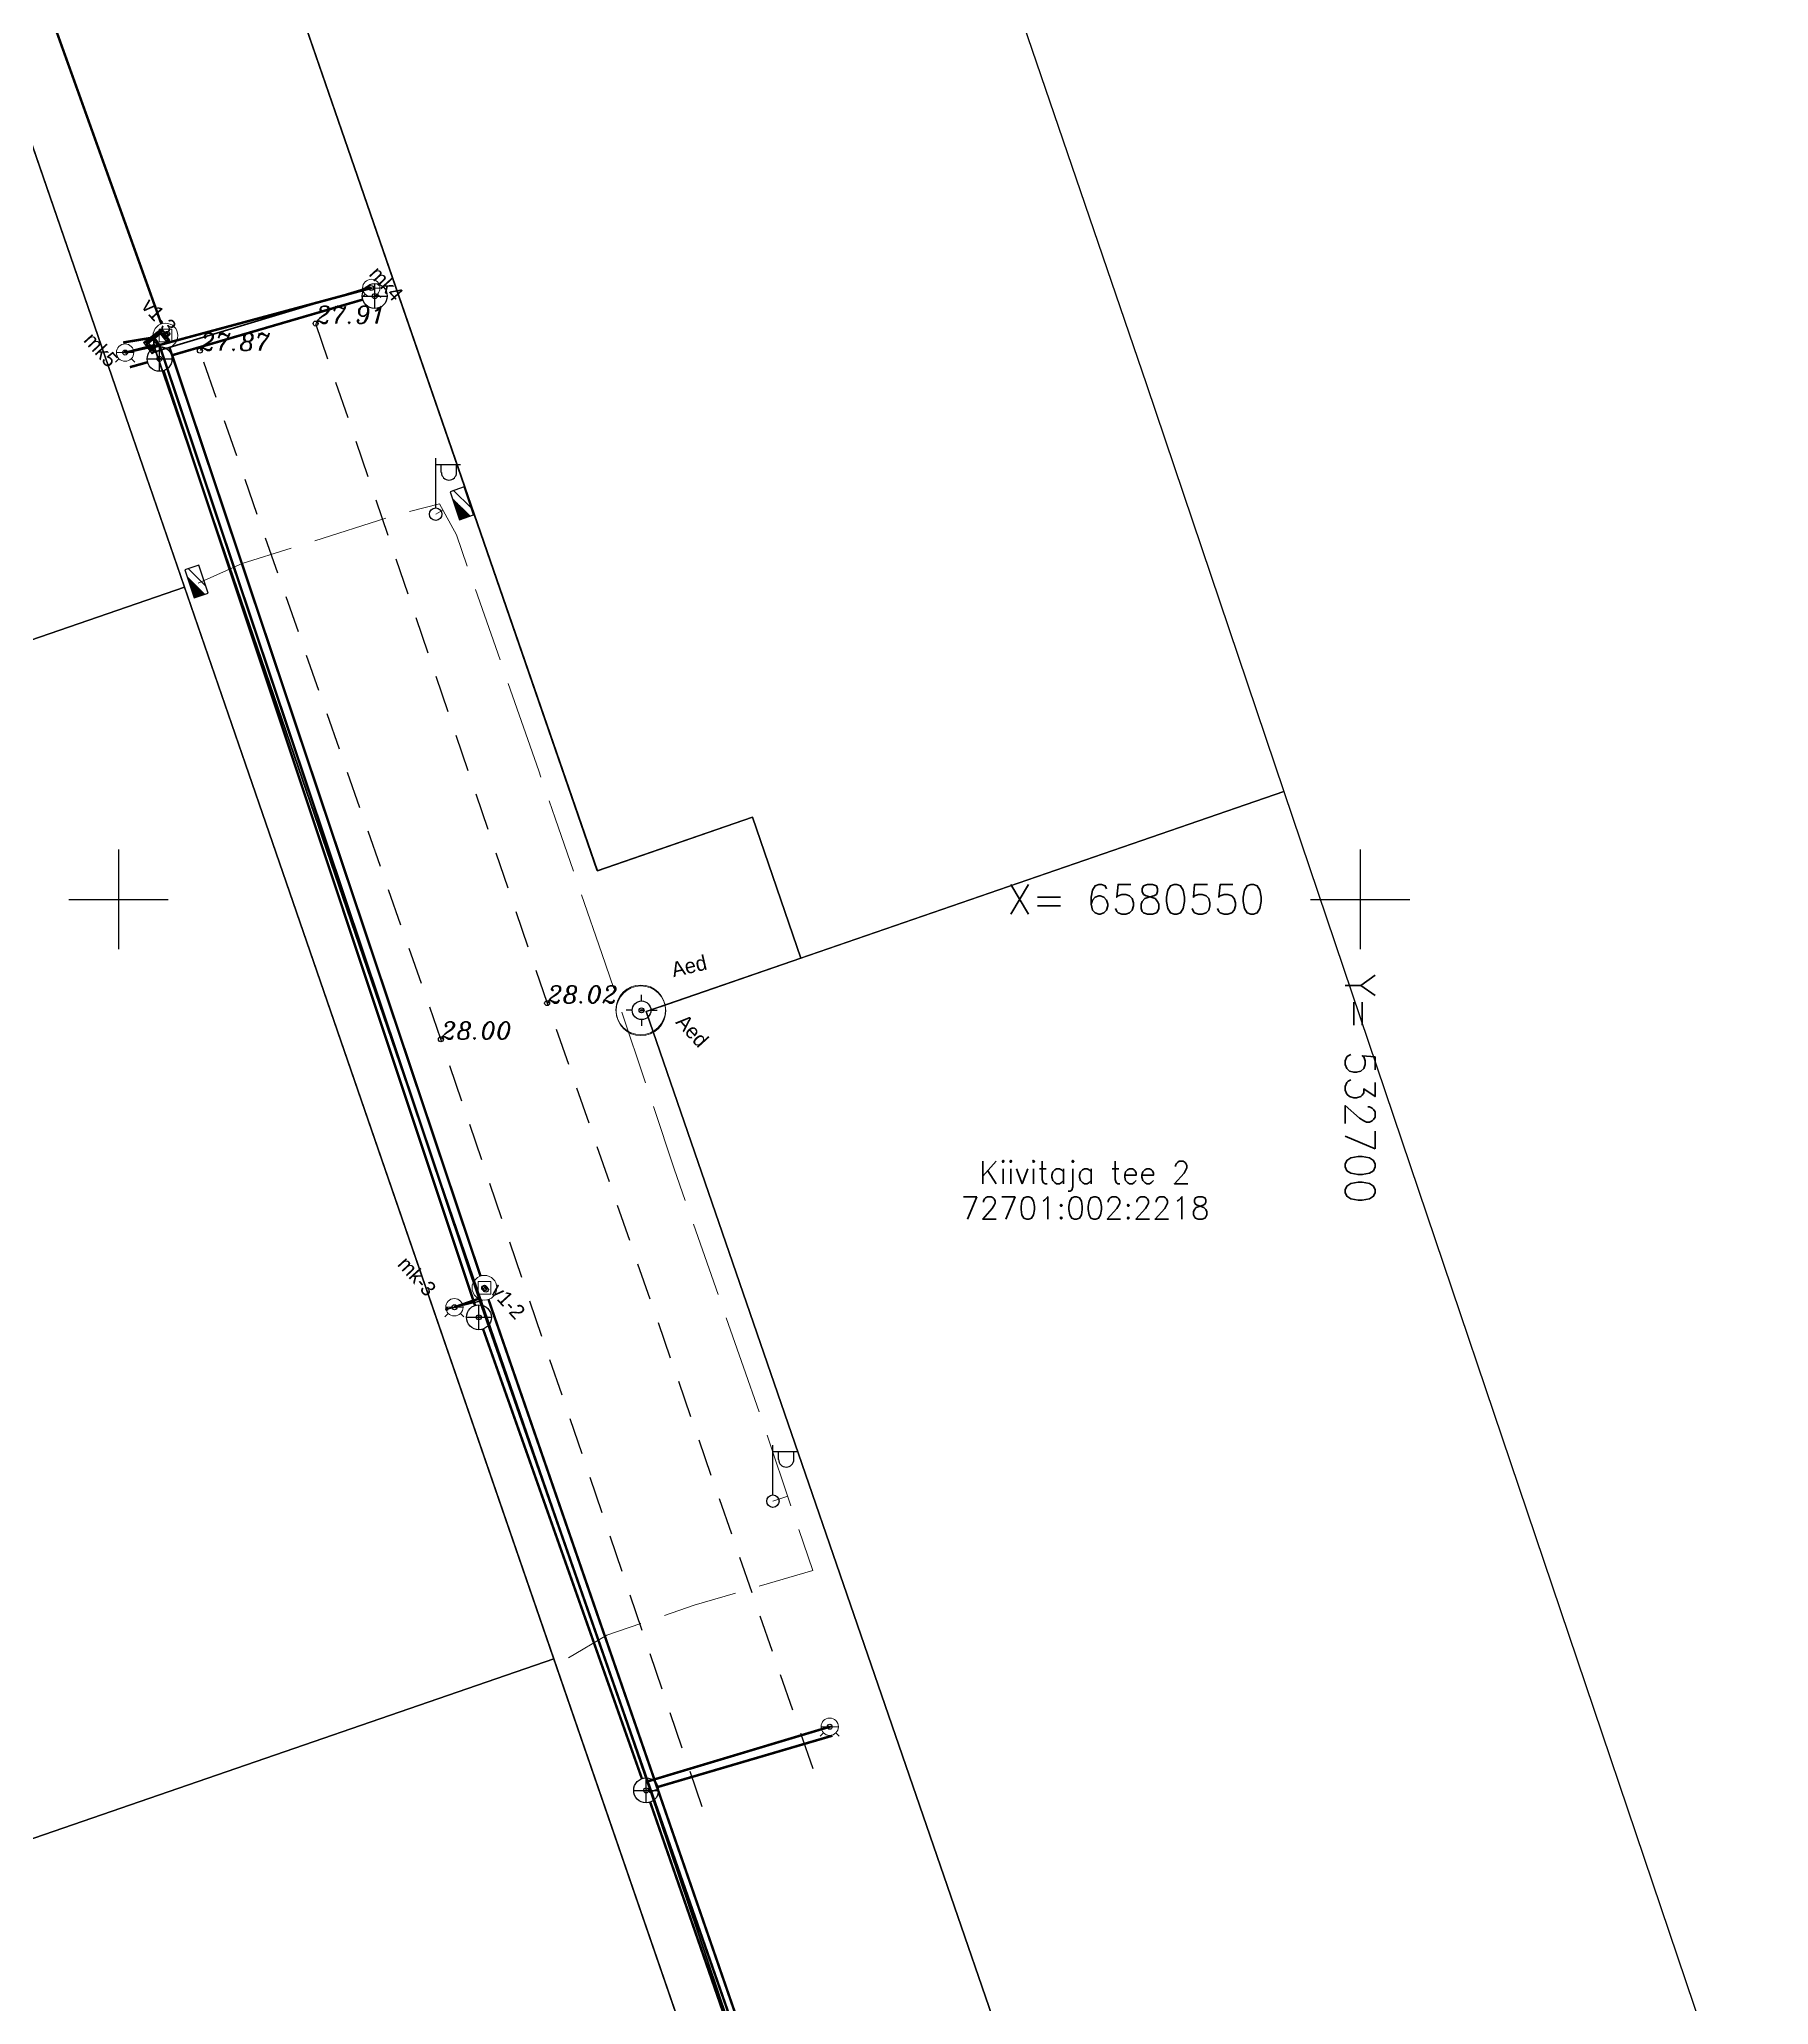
# Model space of a CAD drawing. Header units: metres. Extents: x 532598 to 1065281, y 6580440 to 13161177.
# Drawn here: x 532646.8 to 532716.4, y 6580505.5 to 6580584.6 of the extents above; entities that cross this region are included whole.
import ezdxf
from ezdxf.enums import TextEntityAlignment as Align

# ---------------------------------------------------------------- set-up
doc = ezdxf.new("R2010")
doc.units = ezdxf.units.M
for name, pattern in [('ASFBET', [2.5, 1.5, -1]), ('KATASTRIPIIR', [0.02, 0.01, 0.01]), ('MP_KBL', [18, 8, -2, 6, -2])]:
    doc.linetypes.add(name, pattern=pattern)
doc.layers.get('0').update_dxf_attribs({"true_color": 0xffffff})
for name, color, linetype, true_color in [('ALUSVORK', 1, 'Continuous', 0xff0000), ('KKAEV', 7, 'Continuous', 0xffffff), ('KORGUS', 3, 'Continuous', 0x00ff00), ('KTRASS', 1, 'Continuous', 0xff0000), ('mootkorg', 7, 'Continuous', 0xffffff), ('mootmpunkt', 3, 'Continuous', 0x00ff00), ('mootnr', 2, 'Continuous', 0xffff00), ('MPKAABEL', 4, 'Continuous', 0x00ffff), ('PIIR', 7, 'Continuous', 0xcc6600), ('POST', 6, 'Continuous', 0xff00ff), ('TEE', 7, 'Continuous', 0x00cc99), ('vork', 7, 'Continuous', 0x994c4c)]:
    doc.layers.add(name, color=color, linetype=linetype, true_color=true_color)
for name, color, linetype, lineweight, true_color in [('DKAEV', 3, 'Continuous', 13, 0x00ff00), ('DTRASS', 3, 'Continuous', 13, 0x00ff00), ('Level 1', 7, 'Continuous', 0, 0xffffff), ('VKAEV', 7, 'Continuous', 13, 0xffffff), ('VTRASS', 5, 'Continuous', 13, 0x0000ff)]:
    doc.layers.add(name, color=color, linetype=linetype, lineweight=lineweight, true_color=true_color)
doc.styles.add('textstyle100', font='standard')
doc.styles.add('textstyle101', font='standard')
doc.styles.add('textstyle102', font='standard')
doc.styles.add('textstyle113', font='standard')
doc.styles.add('textstyle114', font='standard')
doc.styles.add('textstyle115', font='standard')
doc.styles.add('textstyle116', font='standard')
doc.styles.add('textstyle117', font='standard')
doc.styles.add('textstyle118', font='standard')
doc.styles.add('textstyle119', font='standard')
doc.styles.add('textstyle120', font='standard')
doc.styles.add('textstyle121', font='standard')
doc.styles.add('textstyle122', font='standard')
doc.styles.add('textstyle123', font='standard')
doc.styles.add('textstyle124', font='standard')
doc.styles.add('textstyle125', font='standard')
doc.styles.add('textstyle126', font='standard')
doc.styles.add('textstyle127', font='standard')
doc.styles.add('textstyle128', font='standard')
doc.styles.add('textstyle129', font='standard')
doc.styles.add('textstyle13', font='romans.shx')
doc.styles.add('textstyle130', font='standard')
doc.styles.add('textstyle14', font='romans.shx')
doc.styles.add('textstyle146', font='INTL_ENGINEERING')
doc.styles.add('textstyle147', font='INTL_ENGINEERING')
doc.styles.add('textstyle148', font='INTL_ENGINEERING')
doc.styles.add('textstyle149', font='INTL_ENGINEERING')
doc.styles.add('textstyle15', font='romans.shx')
doc.styles.add('textstyle150', font='INTL_ENGINEERING')
doc.styles.add('textstyle152', font='INTL_ENGINEERING')
doc.styles.add('textstyle153', font='INTL_ENGINEERING')
doc.styles.add('textstyle165', font='romans')
doc.styles.add('textstyle166', font='romans')
doc.styles.add('textstyle400', font='italic')
doc.styles.add('textstyle401', font='italic')
doc.styles.add('textstyle402', font='italic')
doc.styles.add('textstyle403', font='italic')
doc.styles.add('textstyle56', font='romans')
doc.styles.add('textstyle57', font='romans')
doc.styles.add('textstyle89', font='standard')
doc.styles.add('textstyle90', font='standard')
doc.styles.add('textstyle91', font='standard')
doc.styles.add('textstyle92', font='standard')
doc.styles.add('textstyle93', font='standard')
doc.styles.add('textstyle94', font='standard')
doc.styles.add('textstyle95', font='standard')
doc.styles.add('textstyle96', font='standard')
doc.styles.add('textstyle97', font='standard')
doc.styles.add('textstyle98', font='standard')
doc.styles.add('textstyle99', font='standard')
doc.linetypes.add('-D-', pattern='A,10,-1.5,["D",textstyle14,S=1.4,R=0,X=-0.7,Y=-0.7],-1.5,10,-3', length=26)
doc.linetypes.add('-K-', pattern='A,10,-1.5,["K",textstyle13,S=1.4,R=0,X=-0.7,Y=-0.7],-1.5,10,-3', length=26)
doc.linetypes.add('-V-', pattern='A,10,-1.5,["V",textstyle15,S=1.4,R=0,X=-0.7,Y=-0.7],-1.5,10,-3', length=26)

# ---------------------------------------------------------------- blocks, each defined once
blk = doc.blocks.new('VKORIS')
at = {"color": 0, "linetype": 'Continuous'}
for p, q in [((0, 4), (0, -4)), ((-4, 0), (4, 0))]:
    blk.add_line(p, q, dxfattribs=at)
blk = doc.blocks.new('DRKAEV')
at = {"color": 0, "linetype": 'Continuous'}
for p, q in [((-0.5, -0.5), (-0.5, 0.5)), ((-0.5, 0.5), (0.5, 0.5)), ((0.5, 0.5), (0.5, -0.5)), ((0.5, -0.5), (-0.5, -0.5))]:
    blk.add_line(p, q, dxfattribs=at)
blk.add_circle((0, 0), 1, dxfattribs=at)
blk = doc.blocks.new('KAKAEV')
at = {"color": 0, "linetype": 'Continuous'}
for p, q in [((-1, 0), (1, 0)), ((0, -1), (0, 1))]:
    blk.add_line(p, q, dxfattribs=at)
blk.add_circle((0, 0), 1, dxfattribs=at)
blk = doc.blocks.new('VESIIB')
at = {"color": 0, "linetype": 'Continuous'}
for p, q in [((-0.7, 0), (0.7, 0)), ((-0.49, -0.49), (-0.77, -0.77)), ((0.49, -0.49), (0.77, -0.77))]:
    blk.add_line(p, q, dxfattribs=at)
blk.add_circle((0, 0), 0.7, dxfattribs=at)
blk = doc.blocks.new('SPYMAR')
at = {"color": 0, "linetype": 'Continuous'}
for p, q in [((-0.75, 0), (-1.25, 0)), ((0, 0.75), (0, 1.25)), ((0.75, 0), (1.25, 0)), ((0, -0.75), (0, -1.25))]:
    blk.add_line(p, q, dxfattribs=at)
for radius in [0.75, 0.044]:
    blk.add_circle((0, 0), radius, dxfattribs=at)
blk = doc.blocks.new('PIMIK')
at = {"color": 0, "linetype": 'Continuous', "lineweight": 0}
for p, q in [((-0.15, 0.9), (1, 0.9)), ((-0.15, -0.9), (-0.15, 0.9)), ((-0.15, 0.32), (0.42, 0.9)), ((-0.15, 0.4), (0.35, 0.9)), ((-0.15, 0.47), (0.28, 0.9)), ((-0.15, 0.54), (0.21, 0.9)), ((-0.15, 0.61), (0.14, 0.9)), ((-0.15, 0.68), (0.07, 0.9)), ((-0.15, 0.75), (0, 0.9)), ((-0.15, 0.82), (-0.07, 0.9)), ((-0.15, 0.89), (-0.14, 0.9)), ((-0.15, 0.25), (0.15, 0.55)), ((-0.15, 0.18), (0.15, 0.48)), ((-0.15, 0.11), (0.15, 0.41)), ((-0.15, 0.04), (0.15, 0.34)), ((-0.15, -0.03), (0.15, 0.27)), ((-0.15, -0.1), (0.15, 0.2)), ((-0.15, -0.17), (0.15, 0.13)), ((-0.15, -0.24), (0.15, 0.06)), ((0, -0.75), (0, 0.75)), ((0, 0.75), (1, 0.75)), ((0.15, 0.6), (1, 0.6)), ((0.15, -0.6), (0.15, 0.6)), ((0.2, 0.6), (0.49, 0.9)), ((0.27, 0.6), (0.56, 0.9)), ((0.34, 0.6), (0.63, 0.9)), ((0.41, 0.6), (0.71, 0.9)), ((0.48, 0.6), (0.78, 0.9)), ((0.55, 0.6), (0.85, 0.9)), ((0.62, 0.6), (0.92, 0.9)), ((0.69, 0.6), (0.99, 0.9)), ((0.76, 0.6), (1, 0.84)), ((0.83, 0.6), (1, 0.77)), ((0.9, 0.6), (1, 0.7)), ((0.97, 0.6), (1, 0.63)), ((1, 0.6), (1, 0.9)), ((-0.15, -0.31), (0.15, -0.01)), ((-0.15, -0.38), (0.15, -0.08)), ((-0.15, -0.46), (0.15, -0.15)), ((-0.15, -0.53), (0.15, -0.23)), ((-0.15, -0.6), (0.15, -0.3)), ((-0.15, -0.67), (0.15, -0.37)), ((-0.15, -0.74), (0.15, -0.44)), ((-0.15, -0.81), (0.15, -0.51)), ((-0.15, -0.88), (0.15, -0.58)), ((1, -0.9), (-0.15, -0.9)), ((-0.1, -0.9), (0.2, -0.6)), ((-0.03, -0.9), (0.27, -0.6)), ((1, -0.75), (0, -0.75)), ((0.04, -0.9), (0.34, -0.6)), ((0.11, -0.9), (0.41, -0.6)), ((1, -0.6), (0.15, -0.6)), ((0.18, -0.9), (0.48, -0.6)), ((0.25, -0.9), (0.55, -0.6)), ((0.32, -0.9), (0.62, -0.6)), ((0.4, -0.9), (0.69, -0.6)), ((0.47, -0.9), (0.76, -0.6)), ((0.54, -0.9), (0.83, -0.6)), ((0.61, -0.9), (0.91, -0.6)), ((0.68, -0.9), (0.98, -0.6)), ((0.75, -0.9), (1, -0.65)), ((0.82, -0.9), (1, -0.72)), ((0.89, -0.9), (1, -0.79)), ((0.96, -0.9), (1, -0.86)), ((1, -0.9), (1, -0.6))]:
    blk.add_line(p, q, dxfattribs=at)
blk = doc.blocks.new('elplk')
at = {"color": 0, "linetype": 'Continuous'}
for p, q in [((1.19, 0.6), (-1.19, 0.6)), ((-1.19, 0.6), (-1.19, -0.6)), ((-1.19, -0.3), (0.59, 0.6)), ((0.52, 0.56), (-1.19, 0.56)), ((0.46, 0.53), (-1.19, 0.53)), ((0.39, 0.5), (-1.19, 0.5)), ((0.32, 0.46), (-1.19, 0.46)), ((0.25, 0.43), (-1.19, 0.43)), ((0.19, 0.39), (-1.19, 0.39)), ((0.12, 0.36), (-1.19, 0.36)), ((0.05, 0.33), (-1.19, 0.33)), ((-0.02, 0.29), (-1.19, 0.29)), ((-0.08, 0.26), (-1.19, 0.26)), ((-0.15, 0.23), (-1.19, 0.23)), ((-0.22, 0.19), (-1.19, 0.19)), ((-0.29, 0.16), (-1.19, 0.16)), ((-0.35, 0.12), (-1.19, 0.12)), ((-0.42, 0.09), (-1.19, 0.09)), ((-0.49, 0.06), (-1.19, 0.06)), ((-0.56, 0.02), (-1.19, 0.02)), ((-0.59, -0.6), (1.19, 0.3)), ((1.19, -0.6), (1.19, 0.6)), ((-0.62, -0.01), (-1.19, -0.01)), ((-0.69, -0.04), (-1.19, -0.04)), ((-0.76, -0.08), (-1.19, -0.08)), ((-0.83, -0.11), (-1.19, -0.11)), ((-0.89, -0.14), (-1.19, -0.14)), ((-0.96, -0.18), (-1.19, -0.18)), ((-1.03, -0.21), (-1.19, -0.21)), ((-1.1, -0.25), (-1.19, -0.25)), ((-1.16, -0.28), (-1.19, -0.28)), ((-1.19, -0.6), (1.19, -0.6))]:
    blk.add_line(p, q, dxfattribs=at)
blk = doc.blocks.new('PUPOST')
at = {"color": 0, "linetype": 'Continuous'}
blk.add_circle((0, 0), 0.5, dxfattribs=at)
blk = doc.blocks.new('VAPOST')
at = {"color": 0, "linetype": 'Continuous'}
for p, q in [((0, 0.5), (0, 4.5)), ((0, 4), (2, 4)), ((0.45, 3.36), (0.45, 4)), ((1.68, 3.36), (1.68, 4))]:
    blk.add_line(p, q, dxfattribs=at)
blk.add_arc((1.07, 3.36), 0.613, 180, 0, dxfattribs=at)

msp = doc.modelspace()

# ---------------------------------------------------------------- linework, layer by layer
at = {"layer": 'DTRASS', "linetype": '-D-'}
for points in [[(532640.501, 6580604.473, 0.1, 0.1, 0), (532651.728, 6580573.162, 0.1, 0.1, 0)], [(532651.404, 6580572.61, 0.1, 0.1, 0), (532650.192, 6580572.41, 0.1, 0.1, 0)], [(532652.056, 6580572.217, 0.1, 0.1, 0), (532664.581, 6580534.841, 0.1, 0.1, 0)], [(532664.903, 6580533.894, 0.1, 0.1, 0), (532677.961, 6580496.13, 0.1, 0.1, 0)]]:
    msp.add_lwpolyline(points, format="xyseb", dxfattribs=at)
at = {"layer": 'KORGUS', "linetype": 'Continuous'}
for centre in [(532657.942, 6580573.174), (532653.283, 6580572.083), (532667.264, 6580545.823), (532662.988, 6580544.37)]:
    msp.add_circle(centre, 0.1, dxfattribs=at)
at = {"layer": 'KTRASS', "linetype": '-K-'}
for points in [[(532652.138, 6580571.89, 0.1, 0.1, 0), (532659.842, 6580574.138, 0.1, 0.1, 0)], [(532651.176, 6580571.616, 0.1, 0.1, 0), (532650.463, 6580571.417, 0.1, 0.1, 0)], [(532651.816, 6580571.276, 0.1, 0.1, 0), (532664.359, 6580533.654, 0.1, 0.1, 0)], [(532664.684, 6580532.709, 0.1, 0.1, 0), (532671.081, 6580514.611, 0.1, 0.1, 0)], [(532671.728, 6580514.281, 0.1, 0.1, 0), (532678.75, 6580516.343, 0.1, 0.1, 0)], [(532671.412, 6580513.668, 0.1, 0.1, 0), (532677.805, 6580495.268, 0.1, 0.1, 0)]]:
    msp.add_lwpolyline(points, format="xyseb", dxfattribs=at)
at = {"layer": 'Level 1', "color": 2, "linetype": 'Continuous', "lineweight": 53, "true_color": 0xffff00}
for p, q in [((532651.51, 6580572.044, -1.871), (532660.025, 6580574.612, -1.944)), ((532650.277, 6580572.026, -1.948), (532651.431, 6580572.313, -1.867)), ((532651.416, 6580572.627, -1.833), (532651.431, 6580572.313, -1.867)), ((532651.431, 6580572.313, -1.867), (532651.51, 6580572.044, -1.871)), ((532651.51, 6580572.044, -1.871), (532664.601, 6580533.842, -1.823)), ((532663.223, 6580533.509, -1.765), (532664.601, 6580533.842, -1.823)), ((532664.601, 6580533.842, -1.823), (532671.423, 6580514.092, -1.868)), ((532671.423, 6580514.092, -1.868), (532671.732, 6580514.181, 19.852)), ((532671.423, 6580514.092, -1.868), (532677.8, 6580495.229, -1.676))]:
    msp.add_line(p, q, dxfattribs=at)
at = {"layer": 'Level 1', "color": 2, "linetype": 'Continuous', "lineweight": 0, "true_color": 0xffff00}
for centre, radius in [((532660.025, 6580574.612, -1.944), 0.05), ((532651.416, 6580572.627, -1.833), 0.05), ((532651.431, 6580572.313, -1.867), 0.05), ((532650.277, 6580572.026, -1.948), 0.05), ((532651.51, 6580572.044, -1.871), 0.05), ((532671.031, 6580545.552, 0), 1), ((532671.041, 6580545.515), 1), ((532663.223, 6580533.509, -1.765), 0.05), ((532664.601, 6580533.842, -1.823), 0.05), ((532671.423, 6580514.092, -1.868), 0.05)]:
    msp.add_circle(centre, radius, dxfattribs=at)
for p in [(532660.025, 6580574.612, -1.944), (532651.416, 6580572.627, -1.833), (532651.431, 6580572.313, -1.867), (532650.277, 6580572.026, -1.948), (532651.51, 6580572.044, -1.871), (532671.031, 6580545.552, 0)]:
    msp.add_point(p, dxfattribs=at)
at = {"layer": 'Level 1', "color": 2, "linetype": 'Continuous', "lineweight": 53, "true_color": 0xffff00}
for p in [(532671.041, 6580545.515), (532663.223, 6580533.509, -1.765), (532664.601, 6580533.842, -1.823), (532671.423, 6580514.092, -1.868)]:
    msp.add_point(p, dxfattribs=at)
at = {"layer": 'mootmpunkt'}
for centre in [(532660.183, 6580574.603), (532660.322, 6580574.278), (532651.888, 6580572.709), (532651.897, 6580572.691), (532651.971, 6580572.757), (532650.272, 6580572.006), (532651.658, 6580571.75), (532671.065, 6580545.535), (532664.728, 6580534.357), (532664.74, 6580534.367), (532664.757, 6580534.35), (532664.798, 6580534.294), (532663.529, 6580533.584), (532664.517, 6580533.18), (532678.641, 6580516.702), (532671.248, 6580514.14)]:
    msp.add_circle(centre, 0.1, dxfattribs=at)
at = {"layer": 'MPKAABEL', "color": 1, "linetype": 'MP_KBL', "lineweight": 0, "ltscale": 0.5, "true_color": 0xff0000, "flags": 128}
for points in [[(532653.21, 6580562.73), (532654.99, 6580563.51), (532661.32, 6580565.51), (532662.93, 6580565.92), (532663.61, 6580564.67), (532666.923, 6580555.178), (532667.587, 6580553.261), (532669.468, 6580547.823), (532670.115, 6580545.929), (532672.38, 6580539.16), (532675.166, 6580531.179), (532675.833, 6580529.276), (532677.965, 6580522.986), (532673.18, 6580521.595), (532669.67, 6580520.392), (532668.13, 6580519.48)], [(532653.21, 6580562.73), (532654.99, 6580563.51), (532661.32, 6580565.51), (532662.93, 6580565.92), (532663.61, 6580564.67), (532666.923, 6580555.178), (532667.587, 6580553.261), (532669.468, 6580547.823), (532670.115, 6580545.929), (532672.38, 6580539.16), (532675.166, 6580531.179), (532675.833, 6580529.276), (532677.965, 6580522.986), (532673.18, 6580521.595), (532669.67, 6580520.392), (532668.13, 6580519.48)], [(532662.777, 6580565.503), (532663.07, 6580565.662)], [(532676.355, 6580525.779), (532676.95, 6580525.981)], [(532676.355, 6580525.779), (532676.95, 6580525.981)]]:
    msp.add_lwpolyline(points, dxfattribs=at)
at = {"layer": 'PIIR', "linetype": 'KATASTRIPIIR'}
for points in [[(532651.94, 6580610.691), (532675.174, 6580618.687), (532676.42, 6580614.991), (532683.772, 6580593.017), (532691.392, 6580570.721), (532696.93, 6580554.34), (532677.485, 6580547.634), (532675.535, 6580553.303), (532669.275, 6580551.145), (532654.289, 6580594.577), (532656.501, 6580597.455)], [(532637.755, 6580605.807), (532652.664, 6580562.562), (532617.776, 6580550.542), (532602.87, 6580593.78), (532637.755, 6580605.807), (532637.755, 6580605.807)], [(532617.776, 6580550.542), (532652.664, 6580562.562), (532667.53, 6580519.441), (532632.645, 6580507.414)], [(532671.245, 6580545.482), (532696.93, 6580554.34), (532698.98, 6580548.27), (532715.797, 6580498.512), (532696.476, 6580487.369), (532691.468, 6580486.824)], [(532632.645, 6580507.414), (532667.53, 6580519.441), (532680.999, 6580480.374), (532678.036, 6580476.734), (532648.886, 6580460.304)]]:
    msp.add_lwpolyline(points, close=True, dxfattribs=at)
for points in [[(532637.755, 6580605.807), (532651.94, 6580610.691), (532656.501, 6580597.455), (532654.289, 6580594.577), (532669.291, 6580551.151), (532675.534, 6580553.307), (532677.485, 6580547.634), (532671.245, 6580545.482), (532691.468, 6580486.824), (532696.476, 6580487.369), (532715.797, 6580498.512), (532716.45, 6580496.58), (532649.66, 6580458.06), (532648.886, 6580460.304), (532678.036, 6580476.734), (532680.999, 6580480.374), (532637.756, 6580605.803)], [(532671.812, 6580545.678), (532677.485, 6580547.634), (532675.535, 6580553.303), (532669.291, 6580551.151)]]:
    msp.add_lwpolyline(points, dxfattribs=at)
at = {"layer": 'TEE', "linetype": 'ASFBET', "flags": 128}
for points in [[(532657.942, 6580573.174), (532667.264, 6580545.823), (532678.259, 6580514.172)], [(532673.5, 6580513.48), (532662.988, 6580544.37), (532653.283, 6580572.083)]]:
    msp.add_lwpolyline(points, dxfattribs=at)
at = {"layer": 'VTRASS', "linetype": '-V-'}
for points in [[(532660.183, 6580574.603, 0.1, 0.1, 0), (532651.652, 6580572.308, 0.1, 0.1, 0)], [(532650.272, 6580572.006, 0.1, 0.1, 0), (532651.652, 6580572.308, 0.1, 0.1, 0)], [(532663.529, 6580533.584, 0.1, 0.1, 0), (532664.528, 6580533.935, 0.1, 0.1, 0)]]:
    msp.add_lwpolyline(points, format="xyseb", dxfattribs=at)
at = {"layer": 'VTRASS', "linetype": '-V-', "flags": 128}
for points in [[(532651.652, 6580572.308, 0.1, 0.1, 0), (532651.416, 6580572.627, 0.1, 0.1, 0)], [(532651.416, 6580572.627, 0.1, 0.1, 0), (532651.652, 6580572.308, 0.1, 0.1, 0), (532664.528, 6580533.935, 0.1, 0.1, 0), (532678.001, 6580495.337, 0.1, 0.1, 0), (532681.746, 6580489.788, 0.1, 0.1, 0), (532690.647, 6580483.39, 0.1, 0.1, 0), (532692.244, 6580481.597, 0.1, 0.1, 0)], [(532671.312, 6580514.502, 0.1, 0.1, 0), (532678.641, 6580516.702, 0.1, 0.1, 0)]]:
    msp.add_lwpolyline(points, format="xyseb", dxfattribs=at)

# ---------------------------------------------------------------- block references
at = {"layer": 'ALUSVORK', "xscale": 0.5, "yscale": 0.5, "zscale": 0.5}
msp.add_blockref('SPYMAR', (532671.065, 6580545.535), dxfattribs=at)
at = {"layer": 'DKAEV', "xscale": 0.5, "yscale": 0.5, "zscale": 0.5}
for p in [(532651.897, 6580572.691), (532664.74, 6580534.367)]:
    msp.add_blockref('DRKAEV', p, dxfattribs=at)
at = {"layer": 'KKAEV', "color": 1, "true_color": 0xff0000, "xscale": 0.5, "yscale": 0.5, "zscale": 0.5}
for p in [(532660.322, 6580574.278), (532651.658, 6580571.75), (532664.517, 6580533.18), (532671.248, 6580514.14)]:
    msp.add_blockref('KAKAEV', p, dxfattribs=at)
at = {"layer": 'POST', "linetype": 'Continuous', "xscale": 0.5, "yscale": 0.5, "zscale": 0.5}
for name, p in [('VAPOST', (532662.777, 6580565.503)), ('PUPOST', (532662.777, 6580565.503)), ('VAPOST', (532676.355, 6580525.779)), ('VAPOST', (532676.355, 6580525.779)), ('PUPOST', (532676.355, 6580525.779)), ('PUPOST', (532676.355, 6580525.779))]:
    msp.add_blockref(name, p, dxfattribs=at)
at = {"layer": 'POST', "xscale": 0.4999999994121563, "yscale": 0.4999999994121563, "zscale": 0.4999999994121563}
for p, rotation in [((532663.829, 6580565.938), 108.5073179218413), ((532653.144, 6580562.795), 108.2770276783499)]:
    msp.add_blockref('elplk', p, dxfattribs=dict(at, rotation=rotation))
at = {"layer": 'VKAEV', "color": 5, "true_color": 0x0000ff, "xscale": 0.5, "yscale": 0.5, "zscale": 0.5}
for p in [(532660.183, 6580574.603), (532650.272, 6580572.006), (532663.529, 6580533.584), (532678.641, 6580516.702)]:
    msp.add_blockref('VESIIB', p, dxfattribs=at)
at = {"layer": 'vork', "linetype": 'Continuous', "xscale": 0.5, "yscale": 0.5, "zscale": 0.5}
for p in [(532650, 6580550), (532700, 6580550)]:
    msp.add_blockref('VKORIS', p, dxfattribs=at)
at = {"layer": 'VTRASS', "xscale": 0.4999999997156908, "yscale": 0.5, "zscale": 0.5, "rotation": 307.7617255350906}
msp.add_blockref('PIMIK', (532651.416, 6580572.627), dxfattribs=at)

# ---------------------------------------------------------------- texts
at = {"layer": 'KORGUS'}
for s, style, p in [('27.91', 'textstyle403', (532657.942, 6580573.174)), ('27.87', 'textstyle402', (532653.283, 6580572.083)), ('28.02', 'textstyle401', (532667.264, 6580545.823)), ('28.00', 'textstyle400', (532662.988, 6580544.37))]:
    msp.add_text(s, height=0.7, rotation=359.99581, dxfattribs=dict(at, style=style)).set_placement(p)
at = {"layer": 'Level 1', "color": 2, "linetype": 'Continuous', "lineweight": 0, "true_color": 0xffff00}
for s, rotation, style, p in [('mk4', 312.35211, 'textstyle147', (532660.79, 6580574.78, 19.577)), ('v1-3', 312.35211, 'textstyle149', (532651.638, 6580573.472, 19.577)), ('mk5', 312.35211, 'textstyle148', (532649.297, 6580572.12, 19.577)), ('Aed', 13.0782, 'textstyle150', (532672.978, 6580547.317, 19.738)), ('Aed', 312.35211, 'textstyle146', (532673.111, 6580544.713, 19.577)), ('mk-3', 312.35211, 'textstyle153', (532662.024, 6580534.831, 15.298)), ('v1-2', 312.35211, 'textstyle152', (532665.684, 6580533.826, 15.298))]:
    msp.add_text(s, height=0.6, rotation=rotation, dxfattribs=dict(at, style=style)).set_placement(p, align=Align.MIDDLE_CENTER)
at = {"layer": 'mootkorg'}
for s, height, style, p in [(' 27.73', 0.02, 'textstyle118', (532660.183, 6580574.603)), (' 27', 0.02, 'textstyle120', (532660.322, 6580574.278)), (' 26.76', 0.02, 'textstyle96', (532651.888, 6580572.709)), (' 26.8', 0.02, 'textstyle98', (532651.897, 6580572.691)), (' 26.79', 0.02, 'textstyle100', (532651.971, 6580572.757)), (' 27.72', 0.02, 'textstyle114', (532650.272, 6580572.006)), (' 26.98', 0.02, 'textstyle116', (532651.658, 6580571.75)), (' 27.8', 0.02, 'textstyle102', (532671.065, 6580545.535)), (' 26.78', 0.01, 'textstyle128', (532664.728, 6580534.357)), (' 26.77', 0.01, 'textstyle130', (532664.74, 6580534.367)), (' 26.71', 0.01, 'textstyle124', (532664.757, 6580534.35)), (' 26.79', 0.01, 'textstyle126', (532664.798, 6580534.294)), (' 27.72', 0.02, 'textstyle122', (532663.529, 6580533.584)), (' 26.78', 0.02, 'textstyle94', (532664.517, 6580533.18)), (' 27.83', 0.02, 'textstyle92', (532678.641, 6580516.702)), (' 26.62', 0.02, 'textstyle90', (532671.248, 6580514.14))]:
    msp.add_text(s, height=height, dxfattribs=dict(at, style=style)).set_placement(p, align=Align.TOP_LEFT)
at = {"layer": 'mootnr'}
for s, style, p in [(' 25', 'textstyle117', (532660.183, 6580574.603)), (' 26', 'textstyle119', (532660.322, 6580574.278)), (' 22', 'textstyle95', (532651.888, 6580572.709)), (' 23', 'textstyle97', (532651.897, 6580572.691)), (' 24', 'textstyle99', (532651.971, 6580572.757)), (' 20', 'textstyle113', (532650.272, 6580572.006)), (' 21', 'textstyle115', (532651.658, 6580571.75)), (' RP1', 'textstyle101', (532671.065, 6580545.535)), (' 17', 'textstyle127', (532664.728, 6580534.357)), (' 18', 'textstyle129', (532664.74, 6580534.367)), (' 15', 'textstyle123', (532664.757, 6580534.35)), (' 16', 'textstyle125', (532664.798, 6580534.294)), (' 19', 'textstyle121', (532663.529, 6580533.584)), (' 14', 'textstyle93', (532664.517, 6580533.18)), (' 13', 'textstyle91', (532678.641, 6580516.702)), (' 12', 'textstyle89', (532671.248, 6580514.14))]:
    msp.add_text(s, height=0.02, dxfattribs=dict(at, style=style)).set_placement(p, align=Align.BOTTOM_LEFT)
at = {"layer": 'PIIR', "linetype": 'KATASTRIPIIR'}
for s, style, p in [('Kiivitaja tee 2', 'textstyle56', (532684.655, 6580538.557)), ('72701:002:2218', 'textstyle57', (532683.914, 6580537.131))]:
    msp.add_text(s, height=0.9, dxfattribs=dict(at, style=style)).set_placement(p)
at = {"layer": 'vork', "style": 'textstyle165'}
msp.add_text('X= 6580550', height=1.2, dxfattribs=at).set_placement((532685.776, 6580550), align=Align.MIDDLE_LEFT)
at = {"layer": 'vork', "style": 'textstyle166'}
msp.add_text('Y= 532700', height=1.2, rotation=270, dxfattribs=at).set_placement((532700, 6580547), align=Align.MIDDLE_LEFT)

doc.saveas('drawing.dxf')
